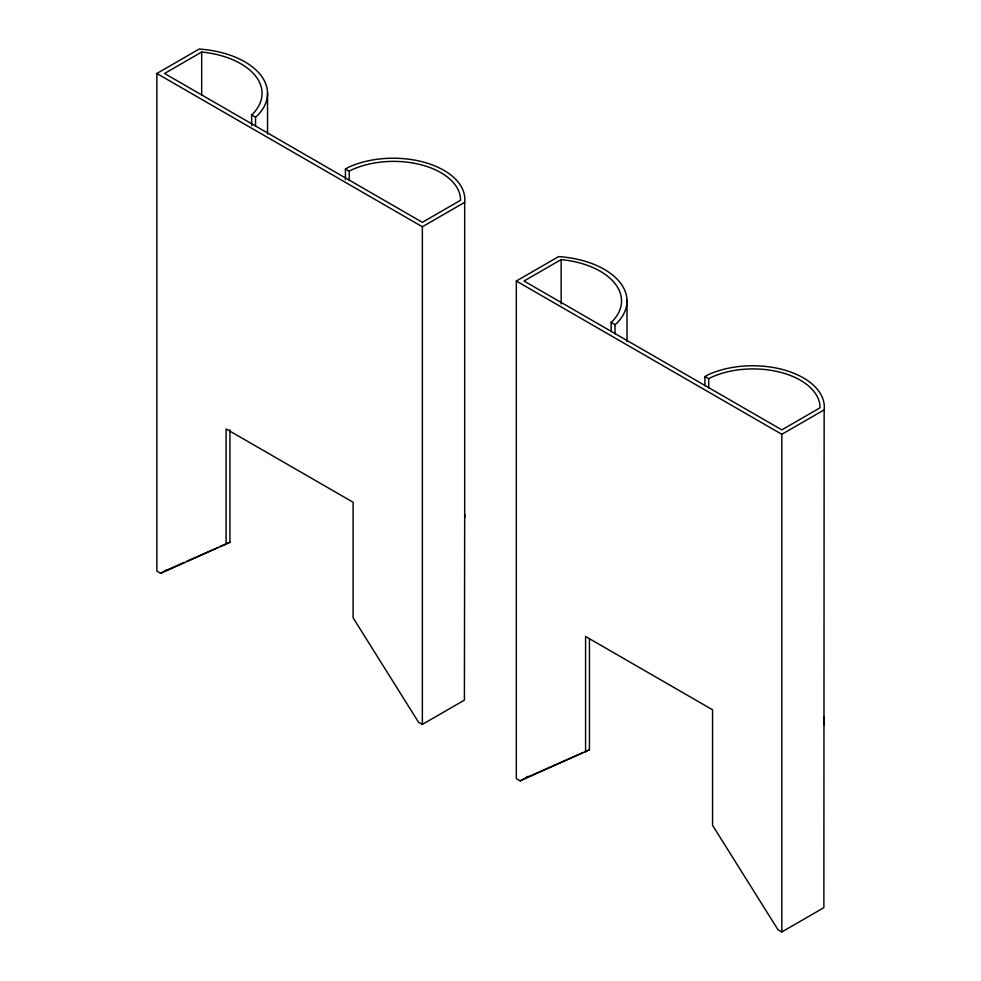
<?xml version="1.0" encoding="UTF-8"?>
<svg xmlns="http://www.w3.org/2000/svg" width="981" height="981" viewBox="0 0 981 981"><rect width="100%" height="100%" fill="white"/><g stroke="black" fill="none" stroke-linecap="round" stroke-linejoin="round"><path stroke-width="1.47" d="M251.639 125.605L251.639 114.887L252.546 114.127A72.631 41.938 0 0 0 201.681 52.042L164.55 73.489L422.357 222.331L460.555 200.283A66.99 38.676 0 0 0 422.492 165.164A66.99 38.676 0 0 0 351.259 170.069L349.236 171.234L349.236 180.418M611.114 331.615L611.114 322.43L612.021 321.67A72.631 41.938 0 0 0 561.157 259.585L524.013 281.02L781.82 429.874L820.018 407.814A66.99 38.676 0 0 0 781.967 372.706A66.99 38.676 0 0 0 710.722 377.599L708.711 378.764L708.711 387.961M255.551 126.328L255.551 117.144L257.194 115.795A77.45 44.721 0 0 0 199.18 49.05L156.85 73.489L156.85 571.126L160.7 573.345L229.959 542.248L229.959 429.764M615.026 333.871L615.026 324.686L616.669 323.338A77.45 44.721 0 0 0 558.643 256.593L516.325 281.02L516.325 778.656L520.163 780.888L589.434 749.778L589.434 638.815M156.85 73.489L422.357 226.77L464.675 202.344A71.613 41.337 0 0 0 426.33 162.895A71.613 41.337 0 0 0 348.365 167.334L345.422 169.026L345.422 179.744M160.7 573.345L167.199 569.593M464.847 514.915A71.613 41.337 0 0 1 464.675 517.809L464.405 700.14L422.357 724.407L418.507 722.188L353.086 617.772L353.086 502.247L226.108 428.942L226.108 544.467M516.325 281.02L781.82 434.313L824.15 409.874A71.613 41.337 0 0 0 785.806 370.438A71.613 41.337 0 0 0 707.841 374.877L704.885 376.569L704.885 385.754M520.163 780.888L524.013 778.656M525.338 777.896L527.999 776.363M824.15 409.874L823.868 907.67L781.82 931.95L777.982 929.73L712.562 825.315L712.562 709.79L585.583 636.485L585.583 751.998M164.55 571.126L184.036 562.518M186.819 561.291L217.439 547.778M220.222 546.54L229.959 542.248M525.411 778.043L582.469 752.856M585.252 751.63L589.434 749.778M251.639 114.887L255.551 117.144M345.422 169.026L349.236 171.234M611.114 322.43L615.026 324.686M704.885 376.569L708.711 378.764M781.82 434.313L781.82 931.95M627.006 300.284L627.006 341.633M561.157 259.585L561.157 303.987M464.675 202.344L464.675 517.809M422.357 226.77L422.357 724.407M267.543 92.741L267.543 134.09M201.681 52.042L201.681 94.924M823.586 716.657A71.613 41.337 0 0 1 824.15 725.339"/></g></svg>
